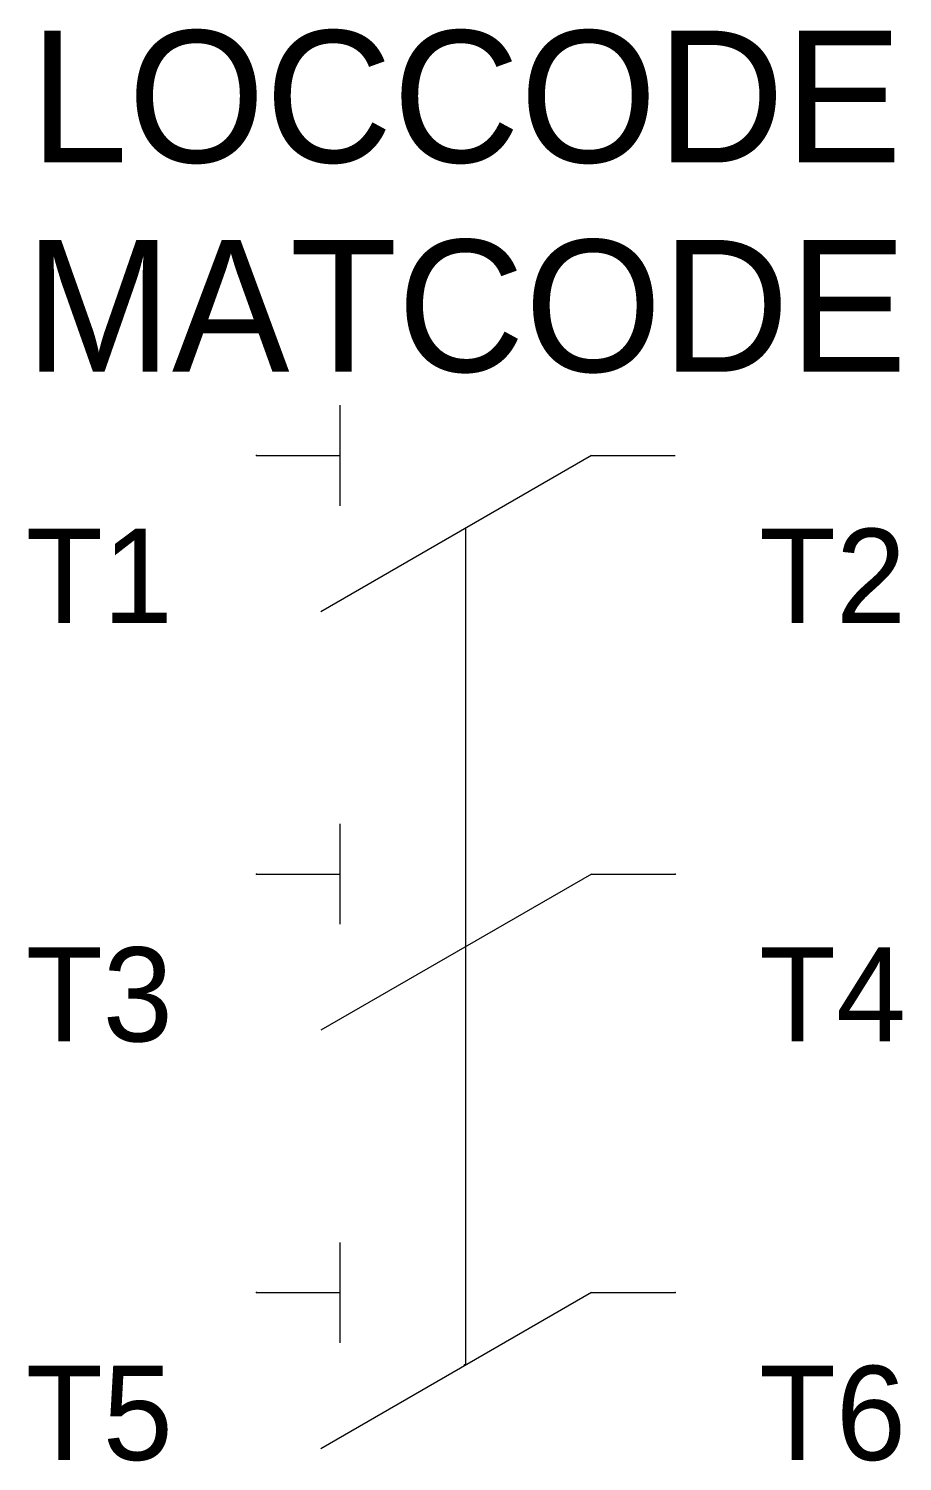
# Model space of a CAD drawing. Extents: x -10.4 to 10.4, y -4 to 30.2.
import ezdxf
from ezdxf.enums import TextEntityAlignment as Align

# ---------------------------------------------------------------- set-up
doc = ezdxf.new("R2010")
doc.units = 0
doc.linetypes.add('DASHED', pattern=[0])
doc.layers.get('0').update_dxf_attribs({"linetype": 'CONTINUOUS'})
for name, color, linetype in [('A', 7, 'CONTINUOUS'), ('C', 6, 'CONTINUOUS'), ('T2', 1, 'CONTINUOUS')]:
    doc.layers.add(name, color=color, linetype=linetype)

msp = doc.modelspace()

# ---------------------------------------------------------------- linework, layer by layer
at = {"color": 0}
for p, q in [((-3, 18.8), (-3, 21.2)), ((-5, 20), (-3, 20)), ((3, 20), (-3.468, 16.266)), ((3, 20), (5, 20)), ((-3, 8.8), (-3, 11.2)), ((-5, 10), (-3, 10)), ((3, 10), (-3.468, 6.266)), ((3, 10), (5, 10)), ((-3, -1.2), (-3, 1.2)), ((-5, 0), (-3, 0)), ((3, 0), (-3.468, -3.734)), ((3, 0), (5, 0))]:
    msp.add_line(p, q, dxfattribs=at)
at = {"color": 0, "linetype": 'DASHED'}
msp.add_line((0, -1.724), (0, 18.276), dxfattribs=at)
at = {"layer": 'A', "color": 0, "linetype": 'DASHED'}
msp.add_point((-0.034, -1.724), dxfattribs=at)
at = {"layer": 'C', "color": 0}
for p in [(-5, 20), (-5, 10), (5, 10)]:
    msp.add_point(p, dxfattribs=at)
at = {"layer": 'C', "color": 0, "linetype": 'DASHED'}
for p in [(-5, 0), (5, 0)]:
    msp.add_point(p, dxfattribs=at)

# ---------------------------------------------------------------- texts
at = {"color": 0, "linetype": 'CONTINUOUS'}
for tag, p in [('LOCCODE', (0, 27)), ('MATCODE', (0, 22))]:
    msp.add_attdef(tag, text='', height=3.15, dxfattribs=at).set_placement(p, align=Align.CENTER)
at = {"layer": 'T2', "color": 0, "linetype": 'CONTINUOUS'}
for tag, p in [('T1', (-7, 16)), ('T3', (-7, 6)), ('T5', (-7, -4))]:
    msp.add_attdef(tag, text='', height=2.25, dxfattribs=at).set_placement(p, align=Align.RIGHT)
for tag, p in [('T2', (7, 16)), ('T4', (7, 6)), ('T6', (7, -4))]:
    msp.add_attdef(tag, p, '', height=2.25, dxfattribs=at)

doc.saveas('drawing.dxf')
